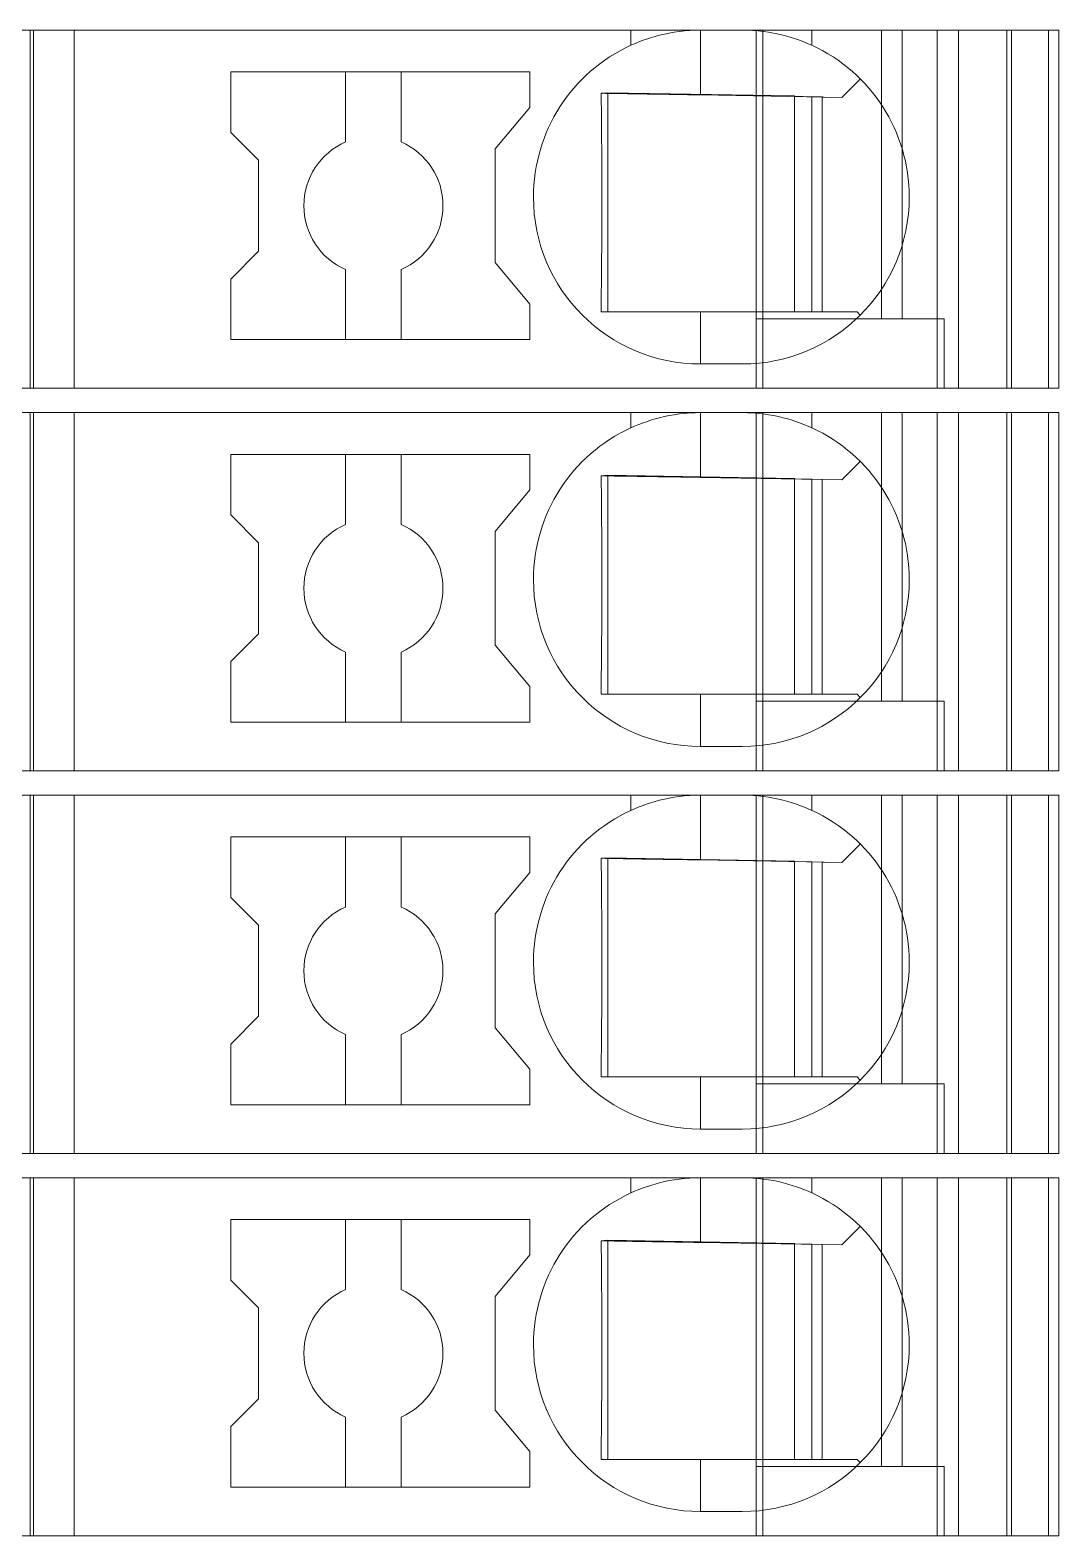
# Model space of a CAD drawing. Header units: millimetres. Extents: x 0 to 1680, y 0 to 1188.
# Drawn here: x 954.37 to 969.15, y 325.85 to 347.5 of the extents above; entities that cross this region are included whole.
import ezdxf
from ezdxf.enums import TextEntityAlignment as Align

# ---------------------------------------------------------------- set-up
doc = ezdxf.new("R2010")
doc.units = ezdxf.units.MM
for name, color, linetype, lineweight in [('EPLAN309', 5, 'Continuous', 5), ('EPLAN493', 5, 'Continuous', 5), ('MAIN-1', 7, 'Continuous', 5), ('MAIN-2', 7, 'Continuous', 5)]:
    doc.layers.add(name, color=color, linetype=linetype, lineweight=lineweight)
doc.styles.add('Tahoma', font='')
doc.styles.get('Tahoma').set_extended_font_data('Tahoma')

# ---------------------------------------------------------------- blocks, each defined once
blk = doc.blocks.new('EPLSYM_LibrarySPECIAL_Symbol12_Variant0_Placement8_50')
at = {"layer": 'EPLAN309', "lineweight": 13, "ltscale": 16}
blk.add_lwpolyline([(0, -5.15), (68.15, -5.15), (68.15, 0), (0, 0)], close=True, dxfattribs=at)
at = {"layer": 'EPLAN493', "color": 5, "style": 'Tahoma'}
blk.add_attdef('17_20450', text='', height=2.3478, dxfattribs=at).set_placement((0, -21.83478), align=Align.MIDDLE_RIGHT)
blk = doc.blocks.new('EPLSYM_LibrarySPECIAL_Symbol12_Variant0_Placement8_51')
at = {"layer": 'EPLAN309', "lineweight": 13, "ltscale": 16}
blk.add_lwpolyline([(0, -5.15), (68.15, -5.15), (68.15, 0), (0, 0)], close=True, dxfattribs=at)
at = {"layer": 'EPLAN493', "color": 5, "style": 'Tahoma'}
blk.add_attdef('17_20450', text='', height=2.3478, dxfattribs=at).set_placement((0, -21.83478), align=Align.MIDDLE_RIGHT)
blk = doc.blocks.new('EPLSYM_LibrarySPECIAL_Symbol12_Variant0_Placement8_52')
at = {"layer": 'EPLAN309', "lineweight": 13, "ltscale": 16}
blk.add_lwpolyline([(0, -5.15), (68.15, -5.15), (68.15, 0), (0, 0)], close=True, dxfattribs=at)
at = {"layer": 'EPLAN493', "color": 5, "style": 'Tahoma'}
blk.add_attdef('17_20450', text='', height=2.3478, dxfattribs=at).set_placement((0, -21.83478), align=Align.MIDDLE_RIGHT)
blk = doc.blocks.new('EPLSYM_LibrarySPECIAL_Symbol12_Variant0_Placement8_53')
at = {"layer": 'EPLAN309', "lineweight": 13, "ltscale": 16}
blk.add_lwpolyline([(0, -5.15), (68.15, -5.15), (68.15, 0), (0, 0)], close=True, dxfattribs=at)
at = {"layer": 'EPLAN493', "color": 5, "style": 'Tahoma'}
blk.add_attdef('17_20450', text='', height=2.3478, dxfattribs=at).set_placement((0, -21.83478), align=Align.MIDDLE_RIGHT)

msp = doc.modelspace()

# ---------------------------------------------------------------- linework, layer by layer
at = {"layer": 'MAIN-1'}
for p, q in [((955, 347.5), (954.367, 347.5)), ((954.367, 342.35), (954.367, 347.5)), ((955, 347.5), (963, 347.5)), ((955, 342.35), (955, 347.5)), ((963, 347.5), (964, 347.5)), ((963, 347.282), (963, 347.5)), ((963.771, 347.489), (963.696, 347.481)), ((963.847, 347.495), (963.771, 347.489)), ((963.923, 347.499), (963.847, 347.495)), ((964, 347.5), (963.923, 347.499)), ((964, 346.568), (964, 347.5)), ((964, 347.5), (964.6, 347.5)), ((964.6, 347.5), (964.677, 347.499)), ((965.6, 347.5), (964.6, 347.5)), ((964.677, 347.499), (964.753, 347.495)), ((964.753, 347.495), (964.829, 347.489)), ((964.829, 347.489), (964.904, 347.481)), ((965.6, 347.5), (969, 347.5)), ((965.6, 347.282), (965.6, 347.5)), ((969, 342.35), (969, 347.5)), ((963.052, 347.305), (963, 347.282)), ((963.106, 347.327), (963.052, 347.305)), ((963.163, 347.349), (963.106, 347.327)), ((963.222, 347.37), (963.163, 347.349)), ((963.283, 347.39), (963.222, 347.37)), ((963.347, 347.409), (963.283, 347.39)), ((963.413, 347.427), (963.347, 347.409)), ((963.481, 347.443), (963.413, 347.427)), ((963.551, 347.458), (963.481, 347.443)), ((963.622, 347.47), (963.551, 347.458)), ((963.696, 347.481), (963.622, 347.47)), ((964.904, 347.481), (964.978, 347.47)), ((964.978, 347.47), (965.049, 347.458)), ((965.049, 347.458), (965.119, 347.443)), ((965.119, 347.443), (965.187, 347.427)), ((965.187, 347.427), (965.253, 347.409)), ((965.253, 347.409), (965.317, 347.39)), ((965.317, 347.39), (965.378, 347.37)), ((965.378, 347.37), (965.437, 347.349)), ((965.437, 347.349), (965.494, 347.327)), ((965.494, 347.327), (965.548, 347.305)), ((965.548, 347.305), (965.6, 347.282)), ((957.25, 346.9), (957.25, 346.029)), ((957.25, 346.9), (961.55, 346.9)), ((958.9, 346.9), (958.9, 345.892)), ((959.7, 345.892), (959.7, 346.9)), ((961.55, 346.389), (961.55, 346.9)), ((966.033, 346.533), (966.297, 346.797)), ((962.574, 346.592), (962.574, 346.522)), ((962.635, 346.591), (962.574, 346.592)), ((962.574, 346.522), (962.575, 346.45)), ((962.575, 346.45), (962.576, 346.377)), ((962.696, 346.59), (962.635, 346.591)), ((962.671, 346.591), (962.671, 343.45)), ((962.759, 346.589), (962.696, 346.59)), ((962.822, 346.588), (962.759, 346.589)), ((962.887, 346.587), (962.822, 346.588)), ((962.953, 346.586), (962.887, 346.587)), ((963.021, 346.585), (962.953, 346.586)), ((963.09, 346.584), (963.021, 346.585)), ((963.16, 346.582), (963.09, 346.584)), ((963.233, 346.581), (963.16, 346.582)), ((963.307, 346.58), (963.233, 346.581)), ((963.385, 346.579), (963.307, 346.58)), ((963.464, 346.577), (963.385, 346.579)), ((963.547, 346.576), (963.464, 346.577)), ((963.632, 346.575), (963.547, 346.576)), ((963.72, 346.573), (963.632, 346.575)), ((963.812, 346.571), (963.72, 346.573)), ((963.905, 346.57), (963.812, 346.571)), ((964, 346.568), (963.905, 346.57)), ((964, 346.568), (966.033, 346.533)), ((965.35, 346.545), (965.35, 343.45)), ((965.6, 343.45), (965.6, 346.54)), ((965.75, 346.538), (965.75, 343.45)), ((961.05, 345.793), (961.55, 346.389)), ((962.576, 346.377), (962.577, 346.303)), ((962.577, 346.303), (962.577, 346.227)), ((962.577, 346.227), (962.578, 346.149)), ((957.65, 345.629), (957.25, 346.029)), ((962.578, 346.149), (962.579, 346.07)), ((962.579, 346.07), (962.58, 345.988)), ((962.58, 345.988), (962.58, 345.904)), ((961.05, 345.793), (961.05, 344.157)), ((962.58, 345.904), (962.581, 345.817)), ((962.581, 345.817), (962.581, 345.726)), ((957.65, 345.629), (957.65, 344.321)), ((962.581, 345.726), (962.582, 345.632)), ((962.582, 345.632), (962.582, 345.534)), ((962.582, 345.534), (962.583, 345.431)), ((962.583, 345.431), (962.583, 345.324)), ((962.583, 345.324), (962.583, 345.213)), ((962.583, 345.213), (962.583, 345.1)), ((962.583, 345.1), (962.583, 344.979)), ((962.583, 344.979), (962.583, 344.861)), ((962.583, 344.747), (962.582, 344.638)), ((962.583, 344.861), (962.583, 344.747)), ((962.582, 344.534), (962.581, 344.434)), ((962.582, 344.638), (962.582, 344.534)), ((957.65, 344.321), (957.25, 343.921)), ((962.58, 344.248), (962.579, 344.159)), ((962.581, 344.339), (962.58, 344.248)), ((962.581, 344.434), (962.581, 344.339)), ((958.9, 344.058), (958.9, 343.05)), ((959.7, 344.058), (959.7, 343.05)), ((961.05, 344.157), (961.55, 343.561)), ((962.579, 344.159), (962.578, 344.073)), ((962.578, 344.073), (962.578, 343.99)), ((957.25, 343.921), (957.25, 343.05)), ((962.576, 343.829), (962.575, 343.75)), ((962.577, 343.908), (962.576, 343.829)), ((962.578, 343.99), (962.577, 343.908)), ((962.574, 343.598), (962.573, 343.524)), ((962.575, 343.75), (962.574, 343.674)), ((962.574, 343.674), (962.574, 343.598)), ((961.55, 343.05), (961.55, 343.561)), ((962.573, 343.524), (962.572, 343.45)), ((962.572, 343.45), (962.633, 343.45)), ((962.633, 343.45), (962.695, 343.45)), ((962.695, 343.45), (962.759, 343.45)), ((962.759, 343.45), (962.823, 343.45)), ((962.823, 343.45), (962.889, 343.45)), ((962.889, 343.45), (962.955, 343.45)), ((962.955, 343.45), (963.024, 343.45)), ((963.024, 343.45), (963.093, 343.45)), ((963.093, 343.45), (963.165, 343.45)), ((963.165, 343.45), (963.239, 343.45)), ((963.239, 343.45), (963.314, 343.45)), ((963.314, 343.45), (963.392, 343.45)), ((963.392, 343.45), (963.472, 343.45)), ((963.472, 343.45), (963.555, 343.45)), ((963.555, 343.45), (963.64, 343.45)), ((963.64, 343.45), (963.727, 343.45)), ((963.727, 343.45), (963.817, 343.45)), ((963.817, 343.45), (963.908, 343.45)), ((963.908, 343.45), (964, 343.45)), ((964, 343.45), (964, 342.7)), ((964, 343.45), (966.25, 343.45)), ((966.297, 343.403), (966.25, 343.45)), ((961.55, 343.05), (957.25, 343.05)), ((964.6, 342.7), (964, 342.7)), ((955, 342.35), (954.367, 342.35)), ((955, 342.35), (969, 342.35)), ((967.5, 342.35), (967.5, 342.35)), ((955, 342), (954.367, 342)), ((954.367, 336.85), (954.367, 342)), ((955, 342), (963, 342)), ((955, 336.85), (955, 342)), ((963, 342), (964, 342)), ((963, 341.782), (963, 342)), ((963.222, 341.87), (963.163, 341.849)), ((963.283, 341.89), (963.222, 341.87)), ((963.347, 341.909), (963.283, 341.89)), ((963.413, 341.927), (963.347, 341.909)), ((963.481, 341.943), (963.413, 341.927)), ((963.551, 341.958), (963.481, 341.943)), ((963.622, 341.97), (963.551, 341.958)), ((963.696, 341.981), (963.622, 341.97)), ((963.771, 341.989), (963.696, 341.981)), ((963.847, 341.995), (963.771, 341.989)), ((963.923, 341.999), (963.847, 341.995)), ((964, 342), (963.923, 341.999)), ((964, 341.068), (964, 342)), ((964, 342), (964.6, 342)), ((964.6, 342), (964.677, 341.999)), ((965.6, 342), (964.6, 342)), ((964.677, 341.999), (964.753, 341.995)), ((964.753, 341.995), (964.829, 341.989)), ((964.829, 341.989), (964.904, 341.981)), ((964.904, 341.981), (964.978, 341.97)), ((964.978, 341.97), (965.049, 341.958)), ((965.049, 341.958), (965.119, 341.943)), ((965.119, 341.943), (965.187, 341.927)), ((965.187, 341.927), (965.253, 341.909)), ((965.253, 341.909), (965.317, 341.89)), ((965.317, 341.89), (965.378, 341.87)), ((965.378, 341.87), (965.437, 341.849)), ((965.6, 342), (969, 342)), ((965.6, 341.782), (965.6, 342)), ((969, 336.85), (969, 342)), ((963.052, 341.805), (963, 341.782)), ((963.106, 341.827), (963.052, 341.805)), ((963.163, 341.849), (963.106, 341.827)), ((965.437, 341.849), (965.494, 341.827)), ((965.494, 341.827), (965.548, 341.805)), ((965.548, 341.805), (965.6, 341.782)), ((957.25, 341.4), (957.25, 340.529)), ((957.25, 341.4), (961.55, 341.4)), ((958.9, 341.4), (958.9, 340.392)), ((959.7, 340.392), (959.7, 341.4)), ((961.55, 340.889), (961.55, 341.4)), ((966.033, 341.033), (966.297, 341.297)), ((962.574, 341.092), (962.574, 341.022)), ((962.635, 341.091), (962.574, 341.092)), ((962.574, 341.022), (962.575, 340.95)), ((962.696, 341.09), (962.635, 341.091)), ((962.671, 341.091), (962.671, 337.95)), ((962.759, 341.089), (962.696, 341.09)), ((962.822, 341.088), (962.759, 341.089)), ((962.887, 341.087), (962.822, 341.088)), ((962.953, 341.086), (962.887, 341.087)), ((963.021, 341.085), (962.953, 341.086)), ((963.09, 341.084), (963.021, 341.085)), ((963.16, 341.082), (963.09, 341.084)), ((963.233, 341.081), (963.16, 341.082)), ((963.307, 341.08), (963.233, 341.081)), ((963.385, 341.079), (963.307, 341.08)), ((963.464, 341.077), (963.385, 341.079)), ((963.547, 341.076), (963.464, 341.077)), ((963.632, 341.075), (963.547, 341.076)), ((963.72, 341.073), (963.632, 341.075)), ((963.812, 341.071), (963.72, 341.073)), ((963.905, 341.07), (963.812, 341.071)), ((964, 341.068), (963.905, 341.07)), ((964, 341.068), (966.033, 341.033)), ((965.35, 341.045), (965.35, 337.95)), ((965.6, 337.95), (965.6, 341.04)), ((965.75, 341.038), (965.75, 337.95)), ((961.05, 340.293), (961.55, 340.889)), ((962.575, 340.95), (962.576, 340.877)), ((962.576, 340.877), (962.577, 340.803)), ((962.577, 340.803), (962.577, 340.727)), ((962.577, 340.727), (962.578, 340.649)), ((962.578, 340.649), (962.579, 340.57)), ((962.579, 340.57), (962.58, 340.488)), ((957.65, 340.129), (957.25, 340.529)), ((962.58, 340.488), (962.58, 340.404)), ((962.58, 340.404), (962.581, 340.317)), ((957.65, 340.129), (957.65, 338.821)), ((961.05, 340.293), (961.05, 338.657)), ((962.581, 340.317), (962.581, 340.226)), ((962.581, 340.226), (962.582, 340.132)), ((962.582, 340.132), (962.582, 340.034)), ((962.582, 340.034), (962.583, 339.931)), ((962.583, 339.931), (962.583, 339.824)), ((962.583, 339.824), (962.583, 339.713)), ((962.583, 339.713), (962.583, 339.6)), ((962.583, 339.6), (962.583, 339.479)), ((962.583, 339.479), (962.583, 339.361)), ((962.583, 339.361), (962.583, 339.247)), ((962.583, 339.247), (962.582, 339.138)), ((962.582, 339.138), (962.582, 339.034)), ((962.581, 338.839), (962.58, 338.748)), ((962.582, 339.034), (962.581, 338.934)), ((962.581, 338.934), (962.581, 338.839)), ((957.65, 338.821), (957.25, 338.421)), ((961.05, 338.657), (961.55, 338.061)), ((962.579, 338.659), (962.578, 338.573)), ((962.58, 338.748), (962.579, 338.659)), ((957.25, 338.421), (957.25, 337.55)), ((958.9, 338.558), (958.9, 337.55)), ((959.7, 338.558), (959.7, 337.55)), ((962.577, 338.408), (962.576, 338.329)), ((962.578, 338.49), (962.577, 338.408)), ((962.578, 338.573), (962.578, 338.49)), ((962.575, 338.25), (962.574, 338.174)), ((962.574, 338.174), (962.574, 338.098)), ((962.576, 338.329), (962.575, 338.25)), ((961.55, 337.55), (961.55, 338.061)), ((962.573, 338.024), (962.572, 337.95)), ((962.574, 338.098), (962.573, 338.024)), ((962.572, 337.95), (962.633, 337.95)), ((962.633, 337.95), (962.695, 337.95)), ((962.695, 337.95), (962.759, 337.95)), ((962.759, 337.95), (962.823, 337.95)), ((962.823, 337.95), (962.889, 337.95)), ((962.889, 337.95), (962.955, 337.95)), ((962.955, 337.95), (963.024, 337.95)), ((963.024, 337.95), (963.093, 337.95)), ((963.093, 337.95), (963.165, 337.95)), ((963.165, 337.95), (963.239, 337.95)), ((963.239, 337.95), (963.314, 337.95)), ((963.314, 337.95), (963.392, 337.95)), ((963.392, 337.95), (963.472, 337.95)), ((963.472, 337.95), (963.555, 337.95)), ((963.555, 337.95), (963.64, 337.95)), ((963.64, 337.95), (963.727, 337.95)), ((963.727, 337.95), (963.817, 337.95)), ((963.817, 337.95), (963.908, 337.95)), ((963.908, 337.95), (964, 337.95)), ((964, 337.95), (964, 337.2)), ((964, 337.95), (966.25, 337.95)), ((966.297, 337.903), (966.25, 337.95)), ((961.55, 337.55), (957.25, 337.55)), ((964.6, 337.2), (964, 337.2)), ((955, 336.85), (954.367, 336.85)), ((955, 336.85), (969, 336.85)), ((967.5, 336.85), (967.5, 336.85)), ((955, 336.5), (954.367, 336.5)), ((954.367, 331.35), (954.367, 336.5)), ((955, 336.5), (963, 336.5)), ((955, 331.35), (955, 336.5)), ((963, 336.5), (964, 336.5)), ((963, 336.282), (963, 336.5)), ((963.481, 336.443), (963.413, 336.427)), ((963.551, 336.458), (963.481, 336.443)), ((963.622, 336.47), (963.551, 336.458)), ((963.696, 336.481), (963.622, 336.47)), ((963.771, 336.489), (963.696, 336.481)), ((963.847, 336.495), (963.771, 336.489)), ((963.923, 336.499), (963.847, 336.495)), ((964, 336.5), (963.923, 336.499)), ((964, 335.568), (964, 336.5)), ((964, 336.5), (964.6, 336.5)), ((964.6, 336.5), (964.677, 336.499)), ((965.6, 336.5), (964.6, 336.5)), ((964.677, 336.499), (964.753, 336.495)), ((964.753, 336.495), (964.829, 336.489)), ((964.829, 336.489), (964.904, 336.481)), ((964.904, 336.481), (964.978, 336.47)), ((964.978, 336.47), (965.049, 336.458)), ((965.049, 336.458), (965.119, 336.443)), ((965.119, 336.443), (965.187, 336.427)), ((965.6, 336.5), (969, 336.5)), ((965.6, 336.282), (965.6, 336.5)), ((969, 331.35), (969, 336.5)), ((963.052, 336.305), (963, 336.282)), ((963.106, 336.327), (963.052, 336.305)), ((963.163, 336.349), (963.106, 336.327)), ((963.222, 336.37), (963.163, 336.349)), ((963.283, 336.39), (963.222, 336.37)), ((963.347, 336.409), (963.283, 336.39)), ((963.413, 336.427), (963.347, 336.409)), ((965.187, 336.427), (965.253, 336.409)), ((965.253, 336.409), (965.317, 336.39)), ((965.317, 336.39), (965.378, 336.37)), ((965.378, 336.37), (965.437, 336.349)), ((965.437, 336.349), (965.494, 336.327)), ((965.494, 336.327), (965.548, 336.305)), ((965.548, 336.305), (965.6, 336.282)), ((957.25, 335.9), (957.25, 335.029)), ((957.25, 335.9), (961.55, 335.9)), ((958.9, 335.9), (958.9, 334.892)), ((959.7, 334.892), (959.7, 335.9)), ((961.55, 335.389), (961.55, 335.9)), ((966.033, 335.533), (966.297, 335.797)), ((962.574, 335.592), (962.574, 335.522)), ((962.635, 335.591), (962.574, 335.592)), ((962.696, 335.59), (962.635, 335.591)), ((962.671, 335.591), (962.671, 332.45)), ((962.759, 335.589), (962.696, 335.59)), ((962.822, 335.588), (962.759, 335.589)), ((962.887, 335.587), (962.822, 335.588)), ((962.953, 335.586), (962.887, 335.587)), ((963.021, 335.585), (962.953, 335.586)), ((963.09, 335.584), (963.021, 335.585)), ((963.16, 335.582), (963.09, 335.584)), ((963.233, 335.581), (963.16, 335.582)), ((963.307, 335.58), (963.233, 335.581)), ((963.385, 335.579), (963.307, 335.58)), ((963.464, 335.577), (963.385, 335.579)), ((963.547, 335.576), (963.464, 335.577)), ((963.632, 335.575), (963.547, 335.576)), ((961.05, 334.793), (961.55, 335.389)), ((962.574, 335.522), (962.575, 335.45)), ((962.575, 335.45), (962.576, 335.377)), ((962.576, 335.377), (962.577, 335.303)), ((963.72, 335.573), (963.632, 335.575)), ((963.812, 335.571), (963.72, 335.573)), ((963.905, 335.57), (963.812, 335.571)), ((964, 335.568), (963.905, 335.57)), ((964, 335.568), (966.033, 335.533)), ((965.35, 335.545), (965.35, 332.45)), ((965.6, 332.45), (965.6, 335.54)), ((965.75, 335.538), (965.75, 332.45)), ((962.577, 335.303), (962.577, 335.227)), ((962.577, 335.227), (962.578, 335.149)), ((962.578, 335.149), (962.579, 335.07)), ((957.65, 334.629), (957.25, 335.029)), ((962.579, 335.07), (962.58, 334.988)), ((962.58, 334.988), (962.58, 334.904)), ((961.05, 334.793), (961.05, 333.157)), ((962.58, 334.904), (962.581, 334.817)), ((962.581, 334.817), (962.581, 334.726)), ((962.581, 334.726), (962.582, 334.632)), ((957.65, 334.629), (957.65, 333.321)), ((962.582, 334.632), (962.582, 334.534)), ((962.582, 334.534), (962.583, 334.431)), ((962.583, 334.431), (962.583, 334.324)), ((962.583, 334.324), (962.583, 334.213)), ((962.583, 334.213), (962.583, 334.1)), ((962.583, 334.1), (962.583, 333.979)), ((962.583, 333.979), (962.583, 333.861)), ((962.583, 333.861), (962.583, 333.747)), ((962.583, 333.747), (962.582, 333.638)), ((962.582, 333.638), (962.582, 333.534)), ((962.582, 333.534), (962.581, 333.434)), ((962.581, 333.434), (962.581, 333.339)), ((957.65, 333.321), (957.25, 332.921)), ((962.58, 333.248), (962.579, 333.159)), ((962.581, 333.339), (962.58, 333.248)), ((958.9, 333.058), (958.9, 332.05)), ((959.7, 333.058), (959.7, 332.05)), ((961.05, 333.157), (961.55, 332.561)), ((962.578, 332.99), (962.577, 332.908)), ((962.579, 333.159), (962.578, 333.073)), ((962.578, 333.073), (962.578, 332.99)), ((957.25, 332.921), (957.25, 332.05)), ((962.576, 332.829), (962.575, 332.75)), ((962.577, 332.908), (962.576, 332.829)), ((961.55, 332.05), (961.55, 332.561)), ((962.574, 332.598), (962.573, 332.524)), ((962.575, 332.75), (962.574, 332.674)), ((962.574, 332.674), (962.574, 332.598)), ((962.573, 332.524), (962.572, 332.45)), ((962.572, 332.45), (962.633, 332.45)), ((962.633, 332.45), (962.695, 332.45)), ((962.695, 332.45), (962.759, 332.45)), ((962.759, 332.45), (962.823, 332.45)), ((962.823, 332.45), (962.889, 332.45)), ((962.889, 332.45), (962.955, 332.45)), ((962.955, 332.45), (963.024, 332.45)), ((963.024, 332.45), (963.093, 332.45)), ((963.093, 332.45), (963.165, 332.45)), ((963.165, 332.45), (963.239, 332.45)), ((963.239, 332.45), (963.314, 332.45)), ((963.314, 332.45), (963.392, 332.45)), ((963.392, 332.45), (963.472, 332.45)), ((963.472, 332.45), (963.555, 332.45)), ((963.555, 332.45), (963.64, 332.45)), ((963.64, 332.45), (963.727, 332.45)), ((963.727, 332.45), (963.817, 332.45)), ((963.817, 332.45), (963.908, 332.45)), ((963.908, 332.45), (964, 332.45)), ((964, 332.45), (964, 331.7)), ((964, 332.45), (966.25, 332.45)), ((966.297, 332.403), (966.25, 332.45)), ((961.55, 332.05), (957.25, 332.05)), ((964.6, 331.7), (964, 331.7)), ((955, 331.35), (954.367, 331.35)), ((955, 331.35), (969, 331.35)), ((967.5, 331.35), (967.5, 331.35)), ((955, 331), (954.367, 331)), ((954.367, 325.85), (954.367, 331)), ((955, 331), (963, 331)), ((955, 325.85), (955, 331)), ((963, 331), (964, 331)), ((963, 330.782), (963, 331)), ((963.106, 330.827), (963.052, 330.805)), ((963.163, 330.849), (963.106, 330.827)), ((963.222, 330.87), (963.163, 330.849)), ((963.283, 330.89), (963.222, 330.87)), ((963.347, 330.909), (963.283, 330.89)), ((963.413, 330.927), (963.347, 330.909)), ((963.481, 330.943), (963.413, 330.927)), ((963.551, 330.958), (963.481, 330.943)), ((963.622, 330.97), (963.551, 330.958)), ((963.696, 330.981), (963.622, 330.97)), ((963.771, 330.989), (963.696, 330.981)), ((963.847, 330.995), (963.771, 330.989)), ((963.923, 330.999), (963.847, 330.995)), ((964, 331), (963.923, 330.999)), ((964, 330.068), (964, 331)), ((964, 331), (964.6, 331)), ((964.6, 331), (964.677, 330.999)), ((965.6, 331), (964.6, 331)), ((964.677, 330.999), (964.753, 330.995)), ((964.753, 330.995), (964.829, 330.989)), ((964.829, 330.989), (964.904, 330.981)), ((964.904, 330.981), (964.978, 330.97)), ((964.978, 330.97), (965.049, 330.958)), ((965.049, 330.958), (965.119, 330.943)), ((965.119, 330.943), (965.187, 330.927)), ((965.187, 330.927), (965.253, 330.909)), ((965.253, 330.909), (965.317, 330.89)), ((965.317, 330.89), (965.378, 330.87)), ((965.378, 330.87), (965.437, 330.849)), ((965.437, 330.849), (965.494, 330.827)), ((965.494, 330.827), (965.548, 330.805)), ((965.6, 331), (969, 331)), ((965.6, 330.782), (965.6, 331)), ((969, 325.85), (969, 331)), ((963.052, 330.805), (963, 330.782)), ((965.548, 330.805), (965.6, 330.782)), ((957.25, 330.4), (957.25, 329.529)), ((957.25, 330.4), (961.55, 330.4)), ((958.9, 330.4), (958.9, 329.392)), ((959.7, 329.392), (959.7, 330.4)), ((961.55, 329.889), (961.55, 330.4)), ((966.033, 330.033), (966.297, 330.297)), ((962.574, 330.092), (962.574, 330.022)), ((962.635, 330.091), (962.574, 330.092)), ((962.574, 330.022), (962.575, 329.95)), ((962.575, 329.95), (962.576, 329.877)), ((962.696, 330.09), (962.635, 330.091)), ((962.671, 330.091), (962.671, 326.95)), ((962.759, 330.089), (962.696, 330.09)), ((962.822, 330.088), (962.759, 330.089)), ((962.887, 330.087), (962.822, 330.088)), ((962.953, 330.086), (962.887, 330.087)), ((963.021, 330.085), (962.953, 330.086)), ((963.09, 330.084), (963.021, 330.085)), ((963.16, 330.082), (963.09, 330.084)), ((963.233, 330.081), (963.16, 330.082)), ((963.307, 330.08), (963.233, 330.081)), ((963.385, 330.079), (963.307, 330.08)), ((963.464, 330.077), (963.385, 330.079)), ((963.547, 330.076), (963.464, 330.077)), ((963.632, 330.075), (963.547, 330.076)), ((963.72, 330.073), (963.632, 330.075)), ((963.812, 330.071), (963.72, 330.073)), ((963.905, 330.07), (963.812, 330.071)), ((964, 330.068), (963.905, 330.07)), ((964, 330.068), (966.033, 330.033)), ((965.35, 330.045), (965.35, 326.95)), ((965.6, 326.95), (965.6, 330.04)), ((965.75, 330.038), (965.75, 326.95)), ((961.05, 329.293), (961.55, 329.889)), ((962.576, 329.877), (962.577, 329.803)), ((962.577, 329.803), (962.577, 329.727)), ((957.65, 329.129), (957.25, 329.529)), ((962.577, 329.727), (962.578, 329.649)), ((962.578, 329.649), (962.579, 329.57)), ((962.579, 329.57), (962.58, 329.488)), ((962.58, 329.488), (962.58, 329.404)), ((962.58, 329.404), (962.581, 329.317)), ((962.581, 329.317), (962.581, 329.226)), ((957.65, 329.129), (957.65, 327.821)), ((961.05, 329.293), (961.05, 327.657)), ((962.581, 329.226), (962.582, 329.132)), ((962.582, 329.132), (962.582, 329.034)), ((962.582, 329.034), (962.583, 328.931)), ((962.583, 328.931), (962.583, 328.824)), ((962.583, 328.824), (962.583, 328.713)), ((962.583, 328.713), (962.583, 328.6)), ((962.583, 328.6), (962.583, 328.479)), ((962.583, 328.479), (962.583, 328.361)), ((962.583, 328.247), (962.582, 328.138)), ((962.583, 328.361), (962.583, 328.247)), ((962.582, 328.034), (962.581, 327.934)), ((962.582, 328.138), (962.582, 328.034)), ((957.65, 327.821), (957.25, 327.421)), ((962.581, 327.839), (962.58, 327.748)), ((962.581, 327.934), (962.581, 327.839)), ((961.05, 327.657), (961.55, 327.061)), ((962.579, 327.659), (962.578, 327.573)), ((962.578, 327.573), (962.578, 327.49)), ((962.58, 327.748), (962.579, 327.659)), ((957.25, 327.421), (957.25, 326.55)), ((958.9, 327.558), (958.9, 326.55)), ((959.7, 327.558), (959.7, 326.55)), ((962.577, 327.408), (962.576, 327.329)), ((962.578, 327.49), (962.577, 327.408)), ((962.575, 327.25), (962.574, 327.174)), ((962.574, 327.174), (962.574, 327.098)), ((962.576, 327.329), (962.575, 327.25)), ((961.55, 326.55), (961.55, 327.061)), ((962.573, 327.024), (962.572, 326.95)), ((962.572, 326.95), (962.633, 326.95)), ((962.574, 327.098), (962.573, 327.024)), ((962.633, 326.95), (962.695, 326.95)), ((962.695, 326.95), (962.759, 326.95)), ((962.759, 326.95), (962.823, 326.95)), ((962.823, 326.95), (962.889, 326.95)), ((962.889, 326.95), (962.955, 326.95)), ((962.955, 326.95), (963.024, 326.95)), ((963.024, 326.95), (963.093, 326.95)), ((963.093, 326.95), (963.165, 326.95)), ((963.165, 326.95), (963.239, 326.95)), ((963.239, 326.95), (963.314, 326.95)), ((963.314, 326.95), (963.392, 326.95)), ((963.392, 326.95), (963.472, 326.95)), ((963.472, 326.95), (963.555, 326.95)), ((963.555, 326.95), (963.64, 326.95)), ((963.64, 326.95), (963.727, 326.95)), ((963.727, 326.95), (963.817, 326.95)), ((963.817, 326.95), (963.908, 326.95)), ((963.908, 326.95), (964, 326.95)), ((964, 326.95), (964, 326.2)), ((964, 326.95), (966.25, 326.95)), ((966.297, 326.903), (966.25, 326.95)), ((961.55, 326.55), (957.25, 326.55)), ((964.6, 326.2), (964, 326.2)), ((955, 325.85), (954.367, 325.85)), ((955, 325.85), (969, 325.85)), ((967.5, 325.85), (967.5, 325.85))]:
    msp.add_line(p, q, dxfattribs=at)
for centre, radius, start, end in [((964, 345.1), 2.4, 114.6244, 180), ((964.6, 345.1), 2.4, 0, 65.3756), ((959.3, 344.975), 1, 113.5782, 180), ((959.3, 344.975), 1, 0, 66.4218), ((959.3, 344.975), 1, 180, 246.4218), ((959.3, 344.975), 1, 293.5782, 0), ((964, 345.1), 2.4, 180, 270), ((964.6, 345.1), 2.4, 270, 0), ((964, 339.6), 2.4, 114.6244, 180), ((964.6, 339.6), 2.4, 0, 65.3756), ((959.3, 339.475), 1, 113.5782, 180), ((959.3, 339.475), 1, 0, 66.4218), ((959.3, 339.475), 1, 180, 246.4218), ((959.3, 339.475), 1, 293.5782, 0), ((964, 339.6), 2.4, 180, 270), ((964.6, 339.6), 2.4, 270, 0), ((964, 334.1), 2.4, 114.6244, 180), ((964.6, 334.1), 2.4, 0, 65.3756), ((959.3, 333.975), 1, 113.5782, 180), ((959.3, 333.975), 1, 0, 66.4218), ((964, 334.1), 2.4, 180, 270), ((964.6, 334.1), 2.4, 270, 0), ((959.3, 333.975), 1, 180, 246.4218), ((959.3, 333.975), 1, 293.5782, 0), ((964, 328.6), 2.4, 114.6244, 180), ((964.6, 328.6), 2.4, 0, 65.3756), ((959.3, 328.475), 1, 113.5782, 180), ((959.3, 328.475), 1, 0, 66.4218), ((959.3, 328.475), 1, 180, 246.4218), ((959.3, 328.475), 1, 293.5782, 0), ((964, 328.6), 2.4, 180, 270), ((964.6, 328.6), 2.4, 270, 0)]:
    msp.add_arc(centre, radius, start, end, dxfattribs=at)
at = {"layer": 'MAIN-2'}
for p, q in [((954.414, 347.5), (954.414, 342.35)), ((964.8, 347.5), (964.8, 342.35)), ((964.898, 347.5), (964.898, 342.35)), ((966.6, 347.5), (966.6, 343.35)), ((966.9, 343.35), (966.9, 347.5)), ((967.4, 347.5), (967.4, 342.35)), ((967.709, 342.35), (967.709, 347.5)), ((968.4, 342.35), (968.4, 347.5)), ((968.47, 347.5), (968.47, 342.35)), ((962.671, 346.6), (962.574, 346.592)), ((962.671, 346.6), (962.671, 346.591)), ((965.35, 346.553), (962.671, 346.6)), ((965.35, 346.548), (965.35, 346.553)), ((965.6, 346.543), (965.35, 346.548)), ((965.35, 346.548), (965.35, 346.545)), ((965.6, 346.543), (965.6, 346.542)), ((965.75, 346.539), (965.6, 346.542)), ((965.6, 346.54), (965.6, 346.542)), ((965.75, 346.538), (965.75, 346.539)), ((965.75, 346.538), (966.033, 346.533)), ((965.75, 346.538), (965.75, 346.538)), ((965.35, 343.45), (965.35, 343.45)), ((965.6, 343.45), (965.6, 343.45)), ((966.297, 343.403), (966.297, 343.403)), ((964.8, 343.35), (967.5, 343.35)), ((967.5, 342.35), (967.5, 343.35)), ((954.414, 342), (954.414, 336.85)), ((964.8, 342), (964.8, 336.85)), ((964.898, 342), (964.898, 336.85)), ((966.6, 342), (966.6, 337.85)), ((966.9, 337.85), (966.9, 342)), ((967.4, 342), (967.4, 336.85)), ((967.709, 336.85), (967.709, 342)), ((968.4, 336.85), (968.4, 342)), ((968.47, 342), (968.47, 336.85)), ((962.671, 341.1), (962.574, 341.092)), ((962.671, 341.1), (962.671, 341.091)), ((965.35, 341.053), (962.671, 341.1)), ((965.35, 341.048), (965.35, 341.053)), ((965.6, 341.043), (965.35, 341.048)), ((965.35, 341.048), (965.35, 341.045)), ((965.6, 341.043), (965.6, 341.042)), ((965.75, 341.039), (965.6, 341.042)), ((965.6, 341.04), (965.6, 341.042)), ((965.75, 341.038), (965.75, 341.039)), ((965.75, 341.038), (966.033, 341.033)), ((965.75, 341.038), (965.75, 341.038)), ((964.8, 337.85), (967.5, 337.85)), ((965.35, 337.95), (965.35, 337.95)), ((965.6, 337.95), (965.6, 337.95)), ((966.297, 337.903), (966.297, 337.903)), ((967.5, 336.85), (967.5, 337.85)), ((954.414, 336.5), (954.414, 331.35)), ((964.8, 336.5), (964.8, 331.35)), ((964.898, 336.5), (964.898, 331.35)), ((966.6, 336.5), (966.6, 332.35)), ((966.9, 332.35), (966.9, 336.5)), ((967.4, 336.5), (967.4, 331.35)), ((967.709, 331.35), (967.709, 336.5)), ((968.4, 331.35), (968.4, 336.5)), ((968.47, 336.5), (968.47, 331.35)), ((962.671, 335.6), (962.574, 335.592)), ((962.671, 335.6), (962.671, 335.591)), ((965.35, 335.553), (962.671, 335.6)), ((965.35, 335.548), (965.35, 335.553)), ((965.6, 335.543), (965.35, 335.548)), ((965.35, 335.548), (965.35, 335.545)), ((965.6, 335.543), (965.6, 335.542)), ((965.75, 335.539), (965.6, 335.542)), ((965.6, 335.54), (965.6, 335.542)), ((965.75, 335.538), (965.75, 335.539)), ((965.75, 335.538), (966.033, 335.533)), ((965.75, 335.538), (965.75, 335.538)), ((964.8, 332.35), (967.5, 332.35)), ((965.35, 332.45), (965.35, 332.45)), ((965.6, 332.45), (965.6, 332.45)), ((966.297, 332.403), (966.297, 332.403)), ((967.5, 331.35), (967.5, 332.35)), ((954.414, 331), (954.414, 325.85)), ((964.8, 331), (964.8, 325.85)), ((964.898, 331), (964.898, 325.85)), ((966.6, 331), (966.6, 326.85)), ((966.9, 326.85), (966.9, 331)), ((967.4, 331), (967.4, 325.85)), ((967.709, 325.85), (967.709, 331)), ((968.4, 325.85), (968.4, 331)), ((968.47, 331), (968.47, 325.85)), ((962.671, 330.1), (962.574, 330.092)), ((962.671, 330.1), (962.671, 330.091)), ((965.35, 330.053), (962.671, 330.1)), ((965.35, 330.048), (965.35, 330.053)), ((965.6, 330.043), (965.35, 330.048)), ((965.35, 330.048), (965.35, 330.045)), ((965.6, 330.043), (965.6, 330.042)), ((965.75, 330.039), (965.6, 330.042)), ((965.6, 330.04), (965.6, 330.042)), ((965.75, 330.038), (965.75, 330.039)), ((965.75, 330.038), (966.033, 330.033)), ((965.75, 330.038), (965.75, 330.038)), ((965.35, 326.95), (965.35, 326.95)), ((965.6, 326.95), (965.6, 326.95)), ((964.8, 326.85), (967.5, 326.85)), ((966.297, 326.903), (966.297, 326.903)), ((967.5, 325.85), (967.5, 326.85))]:
    msp.add_line(p, q, dxfattribs=at)

# ---------------------------------------------------------------- block references
for name, p in [('EPLSYM_LibrarySPECIAL_Symbol12_Variant0_Placement8_50', (901, 347.5)), ('EPLSYM_LibrarySPECIAL_Symbol12_Variant0_Placement8_51', (901, 342)), ('EPLSYM_LibrarySPECIAL_Symbol12_Variant0_Placement8_52', (901, 336.5)), ('EPLSYM_LibrarySPECIAL_Symbol12_Variant0_Placement8_53', (901, 331))]:
    msp.add_blockref(name, p)

doc.saveas('drawing.dxf')
